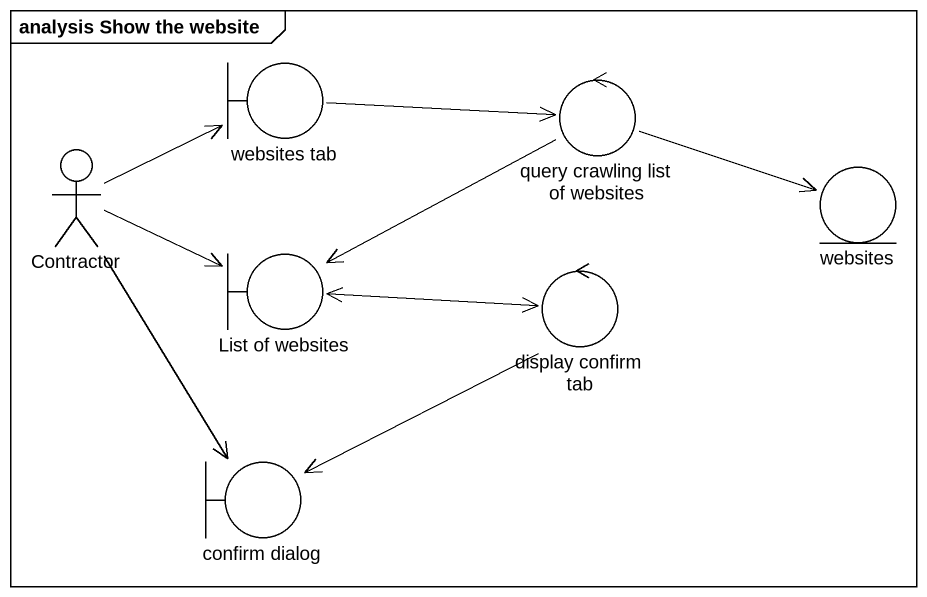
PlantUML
@startuml
mainframe analysis Show the website
boundary "websites tab" as websites_tab
control "query crawling list of websites" as query_crawling_list_of
actor Contractor
entity websites
boundary "List of websites" as List_of_websites
control "display confirm tab" as display_confirm_tab
boundary "confirm dialog" as confirm_dialog
websites_tab -right-> query_crawling_list_of
query_crawling_list_of -right-> websites
query_crawling_list_of -left-> List_of_websites
Contractor -right-> websites_tab
Contractor -right-> List_of_websites
Contractor --> confirm_dialog
List_of_websites -right-> display_confirm_tab
display_confirm_tab -left-> List_of_websites
display_confirm_tab -left-> confirm_dialog
@enduml
